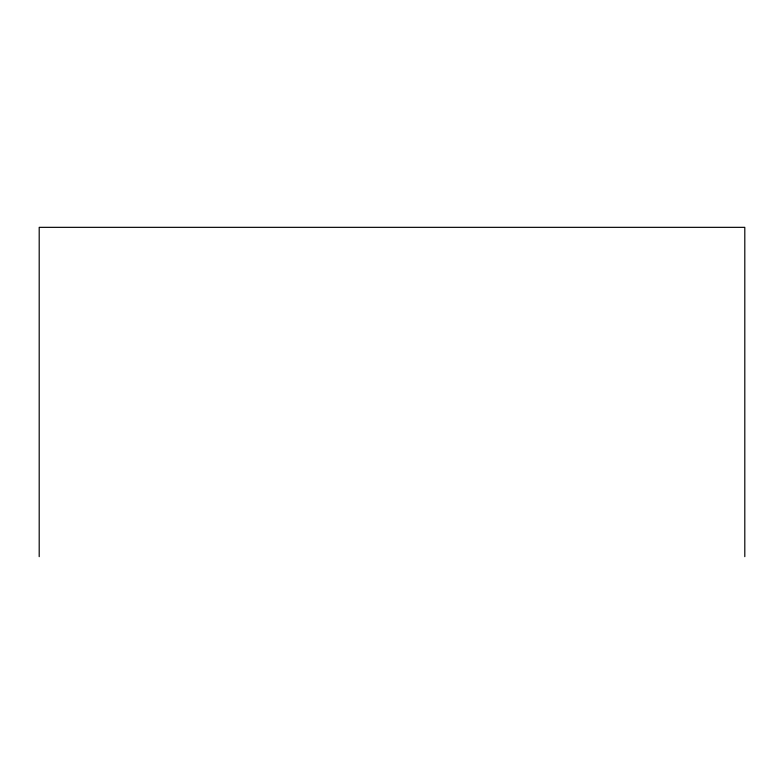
<?xml version="1.0" encoding="UTF-8"?>
<svg xmlns="http://www.w3.org/2000/svg" width="784" height="784" viewBox="0 0 784 784"><rect width="100%" height="100%" fill="white"/><g stroke="black" fill="none" stroke-linecap="round" stroke-linejoin="round"><path stroke-width="1.18" d="M744.8 556.66L744.8 227.34L39.2 227.34L39.2 556.66"/></g></svg>
